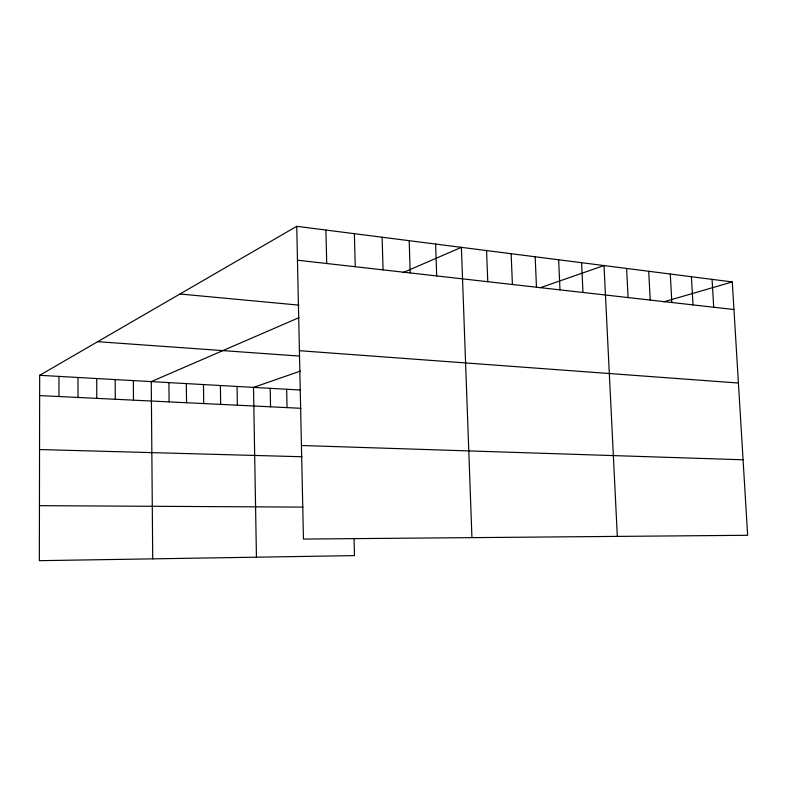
<?xml version="1.0" encoding="UTF-8"?>
<svg xmlns="http://www.w3.org/2000/svg" width="787" height="787" viewBox="0 0 787 787"><rect width="100%" height="100%" fill="white"/><g stroke="black" fill="none" stroke-linecap="round" stroke-linejoin="round"><path stroke-width="1.18" d="M58.976 396.54L58.976 376.393M296.729 226.322L303.448 539.065L747.65 535.288L732.284 281.943L296.729 226.322L39.675 375.31L39.35 560.678L354.484 555.612L354.061 539.488M298.942 317.673L151.261 381.616L152.717 558.859M402.816 272.705L461.389 247.344L471.934 537.629M300.408 371.09L253.503 387.391L256.444 557.196M540.108 287.776L604.013 265.563L617.323 536.4M663.687 301.864L732.284 281.943M39.448 505.667L303.103 507.113M39.547 449.544L302.021 456.745M301.441 445.501L743.076 459.785M39.645 395.595L300.978 408.296M39.675 375.31L300.585 390.047M97.677 341.686L299.562 356.078M299.404 350.697L738.413 383.033M179.948 294.004L298.942 305.13M297.456 260.202L733.956 309.527M712.068 279.365L713.711 307.245M691.409 276.719L693.013 304.903M670.288 274.024L671.852 302.513M648.695 271.269L650.219 300.063M626.6 268.446L628.095 297.565M581.583 262.701L582.98 292.469M558.642 259.769L559.99 289.872M535.17 256.769L536.478 287.216M511.147 253.699L512.406 284.491M486.563 250.561L487.763 281.707M435.605 244.059L436.687 275.942M409.191 240.684L410.204 272.941M382.118 237.221L383.072 269.882M354.366 233.68L355.252 266.734M325.916 230.05L326.723 263.517M286.665 389.26L287.039 407.617M270.207 388.335L270.551 406.81M237.064 386.456L237.359 405.207M220.39 385.522L220.655 404.39M203.479 384.568L203.715 403.564M186.322 383.594L186.539 402.737M168.92 382.61L169.107 401.891M133.347 380.603L133.475 400.16M115.168 379.57L115.266 399.275M96.712 378.527L96.781 398.379M77.992 377.475L78.021 397.465"/></g></svg>
